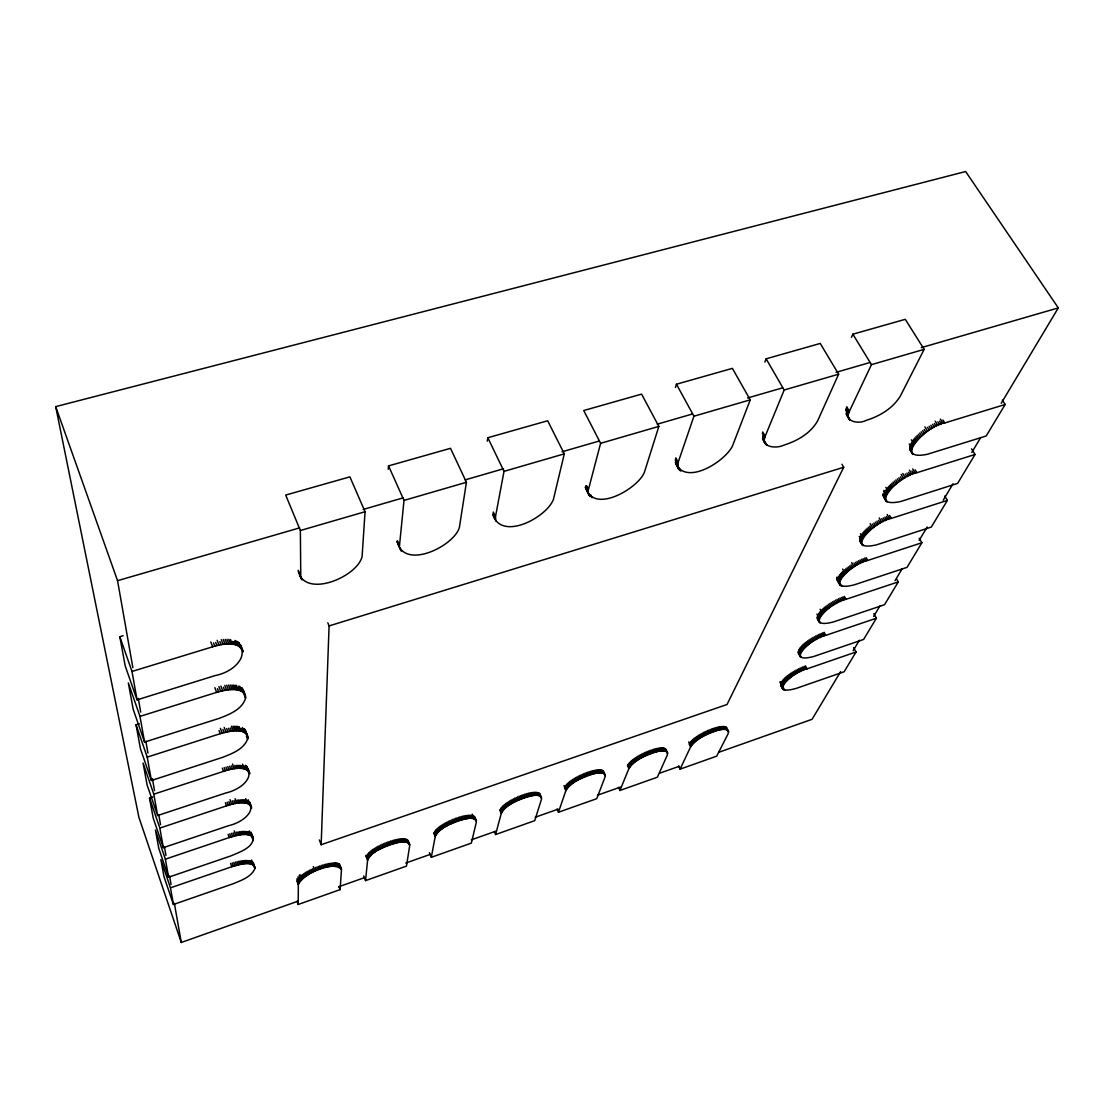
<?xml version="1.0" encoding="UTF-8"?>
<svg xmlns="http://www.w3.org/2000/svg" width="1114" height="1114" viewBox="0 0 1114 1114"><rect width="100%" height="100%" fill="white"/><g stroke="black" fill="none" stroke-linecap="round" stroke-linejoin="round"><path stroke-width="1.5" d="M495.758 520.934L495.479 516.701L504.015 471.361L487.821 437.732L547.67 420.758L564.297 453.858L553.407 499.434C546.849 517.216 501.801 541.613 492.82 514.724M298.218 904.471L298.343 884.613C303.231 873.696 332.626 859.924 341.469 869.477L340.132 889.613L298.218 904.471L297.034 901.296M300.78 578.096L300.362 530.515L285.699 495.062L349.88 476.862L365.058 511.716L362.106 556.457C357.845 575.701 310.36 596.826 299.513 574.977M838.633 374.193L817.718 420.674C810.727 433.332 797.095 441.047 783.643 445.21C776.75 448.719 760.319 447.675 765.165 436.326L784.172 389.997L838.633 374.193L820.238 343.446L766.112 358.805L764.858 362.05M975.042 454.47L916.906 472.712C903.468 472.614 864.492 509.321 900.794 501.481L957.622 483.392L975.042 454.47L971.533 448.845M245.581 698.172C244.161 685.082 225.125 690.026 216.617 692.365L139.988 716.399L144.555 742.105L218.887 718.46C229.108 714.589 242.128 709.618 245.581 698.172L244.356 694.941M247.795 738.415C246.124 726.244 228.175 731.606 220.21 733.708L147.229 757.116L151.393 780.496L222.285 757.464C231.949 753.705 244.3 749.165 247.795 738.415L246.626 735.31M163.326 847.67L159.845 828.078L226.504 805.868C261.637 793.669 255.524 819.291 228.245 825.808L163.326 847.67L153.231 818.177L149.513 797.972L152.743 796.914M841.947 464.26L843.702 467.267L727.038 704.48L321.152 844.718L329.09 625.915L327.808 622.796M168.59 877.219L165.373 859.186L155.431 830.055L158.856 848.673L168.59 877.219L230.863 855.914C239.204 852.196 257.613 846.556 251.903 834.261M399.411 546.445L404.006 500.409L388.535 465.889L450.502 448.315L466.432 482.278L459.372 527.465C453.969 546.278 404.076 570.605 397.406 541.877M254.939 868.474C252.586 859.214 238.201 865.286 231.809 866.734L170.47 887.83L173.436 904.484L233.286 883.722C241.209 880.366 251.402 877.038 254.939 868.474L253.769 865.258M1005.162 404.479L986.182 435.992L927.21 454.317C889.571 461.781 930.775 422.721 944.769 422.958L1005.162 404.479L1002.363 400.135M678.231 468.395L678.189 462.254L693.938 416.204L676.449 384.233L732.385 368.372L750.237 399.856L732.441 446.087C725.033 461.21 687.018 485.885 675.864 463.953M365.531 880.617L367.592 860.3C371.435 851.458 382.116 848.06 390.443 844.663C395.79 843.479 407.209 838.271 409.701 845.526L406.485 866.107L365.531 880.617L363.693 875.924M495.605 834.525L501.272 813.373C505.84 804.851 515.977 801.147 524.513 797.791C529.025 796.635 540.847 791.803 541.474 799.267L534.734 820.656L495.605 834.525L494.296 831.504M619.927 790.467L628.909 768.576C634.047 760.375 643.767 756.364 652.484 753.036C656.313 751.797 668.442 747.619 667.3 755.097L657.371 777.196L619.927 790.467L618.465 787.347M388.243 469.286L388.535 465.889M587.983 491.288L600.613 443.316L583.736 410.523L641.58 394.119L658.847 426.397L644.393 472.322C637.807 488.907 592.216 515.114 585.699 486.734M898.288 581.884L845.999 599.318C833.857 599.666 800.562 630.399 833.3 621.974L884.53 604.721L898.288 581.884L896.603 578.988M924.16 349.35L900.349 396.041C892.899 408.392 879.545 416.26 866.038 420.424C859.173 424.267 843.563 421.969 849.425 411.219L871.454 364.654L924.16 349.35L905.278 319.328L852.878 334.186L851.458 337.347M921.877 542.741L907.033 567.36L854.062 584.906C820.21 593.205 855.246 560.648 867.764 560.453L921.877 542.741L919.217 538.271M947.373 500.395L931.332 527.047L876.495 544.857C841.446 552.962 878.375 518.442 891.325 518.386L947.373 500.395L944.742 496.064M680.069 769.147L690.583 746.937C695.958 738.874 705.524 734.739 714.297 731.425C717.889 730.074 730.088 726.342 728.124 733.764L716.692 756.169L680.069 769.147L678.565 766.098M558.462 812.245L565.828 790.717C570.688 782.362 580.603 778.491 589.236 775.149C593.386 773.979 605.375 769.426 605.097 776.931L596.728 798.682L558.462 812.245L557.028 809.084M487.236 441.158L487.821 437.732M431.313 857.307L435.212 836.558C439.445 827.883 449.833 824.332 458.272 820.948C463.187 819.807 474.801 814.738 476.36 822.132L471.333 843.117L431.313 857.307L429.405 852.697M856.053 651.982L807.065 668.846C795.591 669.458 765.402 696.96 796.078 688.438L844.134 671.77L856.053 651.982L853.616 647.596M876.398 618.214L825.808 635.356C814.028 635.843 782.348 664.891 814.028 656.397L863.615 639.436L876.398 618.214L873.849 613.703M675.418 387.463L676.449 384.233M840.638 671.589L812.092 719.282L718.697 752.326M853.129 650.715L859.367 640.285M873.641 616.432L879.893 606.002M895.057 580.659L902.187 568.739M919.134 540.429L927.168 527.006M943.224 500.186L953.041 483.782M971.77 452.479L980.696 437.579M1001.208 403.296L1058.3 307.91L965.643 171.528L55.7 406.624L138.902 817.314L181.276 942.472L297.605 901.31M338.572 886.814L364.779 877.54M405.747 863.044L430.324 854.354M471.292 839.859L495.869 831.169M535.193 817.244L558.128 809.14M597.452 795.215L620.387 787.111M659.711 773.186L679.373 766.237M165.373 859.186L229.261 837.533C236.558 835.765 246.779 831.49 253.059 837.408M157.617 815.545L225.39 793.112C253.936 786.498 260.161 758.871 223.496 771.375L153.816 794.185L157.617 815.545L147.132 785.05L143.079 763.034L153.816 794.185M151.393 780.496L140.489 748.928L136.047 724.838L139.347 723.794M137.05 699.857L215.155 675.585C248.38 668.734 254.744 633.309 212.649 646.802L131.995 671.464L137.05 699.857L125.2 665.894L119.825 636.707L123.153 635.704M329.09 625.915L843.702 467.267M132.872 667.704L117.555 580.673L299.68 527.855M363.178 509.446L403.282 497.819M465.109 479.897L503.542 468.757M562.027 451.797L598.789 441.144M657.274 424.183L692.365 414.004M747.508 398.018L782.585 387.853M836.057 372.341L869.477 362.649M921.278 347.638L1058.3 307.91M300.362 530.515L365.058 511.716M404.006 500.409L466.432 482.278M504.015 471.361L564.297 453.858M600.613 443.316L658.847 426.397M693.938 416.204L750.237 399.856M942.931 420.006L944.769 422.958M940.369 419.073L943.112 423.487M939.589 421.162L941.414 424.114M937.863 421.844L939.687 424.796M935.217 421.134L937.946 425.562M934.381 423.431L936.206 426.384M932.627 424.323L934.451 427.275M930.886 425.269L932.71 428.222M929.173 426.258L930.984 429.21M927.475 427.303L929.299 430.255M924.912 426.913L927.628 431.341M924.202 429.517L926.026 432.469M922.657 430.658L924.467 433.611M921.153 431.842L922.963 434.794M919.732 433.026L921.529 435.978M918.382 434.223L920.178 437.175M917.114 435.435L918.911 438.387M915.945 436.632L917.741 439.584M852.878 334.186L871.454 364.654M914.859 437.83L916.655 440.782M913.884 439.013L915.68 441.966M913.02 440.169L914.803 443.121M911.363 439.835L914.051 444.249M911.614 442.411L913.396 445.349M911.071 443.428L912.853 446.366M910.542 444.486L912.324 447.424M909.247 444.04L911.92 448.441M909.846 446.477L911.628 449.415M909.692 447.396L911.461 450.321M909.651 448.26L911.419 451.184M909.734 449.053L913.034 454.47M909.943 449.778L912.477 453.955M915.165 469.843L916.906 472.712M912.714 468.938L915.304 473.241M911.948 470.971L913.675 473.84M909.442 470.205L912.032 474.508M908.634 472.378L910.361 475.246M906.963 473.158L908.69 476.026M905.292 474.007L907.005 476.876M902.772 473.478L905.348 477.781M901.129 474.411L903.705 478.728M900.377 476.834L902.089 479.702M898.789 477.864L900.516 480.733M897.257 478.909L898.984 481.777M895.781 479.995L897.494 482.863M894.361 481.081L896.074 483.949M893.024 482.195L894.723 485.063M846.765 406.763L849.425 411.219M891.743 483.323L893.456 486.177M846.278 407.947L848.924 412.403M845.902 409.075L848.548 413.531M890.546 484.437L892.258 487.305M845.665 410.161L848.311 414.603M846.445 412.667L848.2 415.633M889.445 485.551L891.144 488.419M846.459 413.628L848.227 416.594M848.534 417.36L850.288 420.312M846.027 413.879L849.62 419.727M847.322 416.107L849.077 419.059M888.429 486.665L890.128 489.519M887.524 487.751L889.223 490.62M885.867 487.389L888.401 491.678M886.006 489.868L887.705 492.722M885.407 490.884L887.106 493.739M884.07 490.383L886.605 494.658M883.583 491.358L886.117 495.633M884.07 493.711L885.755 496.566M883.82 494.588L885.505 497.443M882.845 494.003L885.365 498.278M882.831 494.783L887.023 501.982M882.942 495.507L886.466 501.537M884.001 497.582L886.02 501.008M889.599 515.448L891.325 518.386M887.19 514.487L889.794 518.901M886.493 516.548L888.22 519.486M884.906 517.188L886.633 520.141M883.305 517.899L885.031 520.837M881.703 518.651L883.43 521.603M879.238 517.982L881.828 522.41M878.514 520.322L880.241 523.26M876.941 521.213L878.668 524.151M875.409 522.146L877.122 525.084M873.905 523.107L875.618 526.059M872.443 524.095L874.156 527.047M870.173 523.65L872.749 528.064M869.686 526.142L871.399 529.094M868.405 527.187L870.118 530.125M867.193 528.231L868.906 531.169M866.065 529.275L867.778 532.214M766.112 358.805L784.172 389.997M865.035 530.32L866.734 533.258M864.074 531.35L865.773 534.288M863.225 532.353L864.924 535.291M862.459 533.341L864.158 536.28M861.804 534.316L863.503 537.24M860.412 533.773L862.946 538.173M860.802 536.099L862.487 539.023M860.356 536.99L862.041 539.914M859.186 536.377L861.721 540.777M859.813 538.647L861.498 541.585M859.716 539.413L861.401 542.337M859.716 540.123L863.113 545.665M859.841 540.763L862.556 545.261M860.078 541.362L862.097 544.802M866.121 557.599L867.764 560.453M864.645 558.1L866.288 560.955M863.127 558.671L864.77 561.526M861.609 559.298L863.253 562.152M860.064 559.966L861.707 562.835M858.532 560.704L860.161 563.559M856.986 561.47L858.629 564.338M855.468 562.292L857.098 565.146M853.965 563.141L855.594 566.009M851.681 562.598L854.118 566.887M851.054 564.937L852.683 567.806M849.662 565.884L851.291 568.739M848.325 566.831L849.94 569.7M847.03 567.806L848.659 570.66M845.818 568.781L847.448 571.635M844.677 569.755L846.292 572.624M842.657 569.059L845.22 573.599M842.518 571.538L844.231 574.573M762.714 431.981L765.165 436.326M841.627 572.499L843.326 575.52M762.296 433.151L764.747 437.496M840.819 573.445L842.518 576.467M762.825 435.727L764.455 438.624M762.672 436.799L764.301 439.696M840.109 574.364L841.808 577.386M762.658 437.816L764.288 440.712M765.234 442.286L766.933 445.294M764.469 441.701L766.181 444.723M762.686 438.624L764.399 441.659M763.842 441.047L765.541 444.082M762.463 438.805L765.026 443.344M839.496 575.256L841.195 578.277M838.981 576.119L840.694 579.141M838.564 576.899L840.262 579.921M838.16 577.734L839.859 580.742M837.018 577.01L839.552 581.536M836.823 577.748L839.371 582.274M840.012 583.235L841.697 586.229M837.589 579.948L839.288 582.956M836.781 579.085L840.499 585.602M837.157 580.213L840.04 585.198M844.342 596.38L845.999 599.318M842.908 596.881L844.565 599.819M841.46 597.424L843.103 600.376M839.984 598.037L841.641 600.989M838.508 598.691L840.151 601.644M837.018 599.388L838.675 602.34M835.542 600.126L837.199 603.078M834.08 600.906L835.723 603.858M832.645 601.727L834.289 604.679M831.225 602.563L832.868 605.515M829.846 603.44L831.49 606.392M828.524 604.317L830.153 607.269M827.242 605.222L828.872 608.174M826.017 606.141L827.646 609.093M824.847 607.06L826.491 610.012M823.761 607.979L825.39 610.932M822.745 608.898L824.374 611.851M821.812 609.818L823.441 612.756M820.141 609.233L822.578 613.647M820.196 611.586L821.826 614.524M819.528 612.449L821.157 615.388M818.957 613.271L820.572 616.209M818.484 614.079L820.099 617.017M818.094 614.803L819.709 617.741M816.91 614.093L819.333 618.507M817.453 616.293L819.069 619.217M817.286 616.975L818.901 619.899M817.23 617.602L820.085 622.921M817.272 618.2L819.626 622.559M817.411 618.73L819.277 622.141M824.137 632.306L825.808 635.356M822.759 632.794L824.43 635.843M821.352 633.337L823.023 636.386M819.932 633.922L821.603 636.971M818.511 634.548L820.183 637.612M817.077 635.231L818.748 638.28M815.657 635.941L817.328 638.99M814.25 636.693L815.921 639.742M812.858 637.459L814.529 640.522M811.507 638.266L813.178 641.316M810.184 639.088L811.855 642.151M808.903 639.937L810.574 642.987M807.678 640.787L809.349 643.85M806.508 641.664L808.165 644.714M805.408 642.527L807.065 645.577M804.364 643.391L806.021 646.44M803.389 644.254L805.046 647.304M802.498 645.117L804.155 648.167M801.69 645.953L803.347 649.002M800.98 646.774L802.623 649.824M800.339 647.582L801.996 650.618M799.81 648.348L801.453 651.398M799.365 649.1L801.008 652.136M799.003 649.768L800.646 652.818M798.654 650.479L800.298 653.514M798.418 651.147L800.061 654.183M798.278 651.787L801.147 657.552M798.237 652.372L800.701 657.232M805.464 665.866L807.065 668.846M798.292 652.901L800.339 656.856M804.127 666.353L805.728 669.319M802.762 666.882L804.364 669.848M801.398 667.453L802.999 670.419M800.019 668.066L801.62 671.032M798.641 668.706L800.228 671.686M797.262 669.389L798.863 672.369M795.911 670.113L797.513 673.079M794.574 670.851L796.176 673.831M793.279 671.617L794.867 674.597M791.998 672.41L793.6 675.376M675.808 457.798L678.189 462.254M790.773 673.218L792.374 676.184M675.474 458.968L677.855 463.41M675.279 460.082L677.646 464.524M789.603 674.026L791.191 676.992M679.345 468.145L680.919 471.083M676.003 462.63L677.591 465.582M678.482 467.588L680.055 470.54M675.293 462.143L677.66 466.585M677.744 466.947L679.317 469.899M676.295 464.566L678.705 469.189M788.475 674.847L790.063 677.813M787.417 675.669L789.004 678.635M786.428 676.49L788.002 679.456M785.495 677.298L787.083 680.278M784.646 678.106L786.233 681.072M783.88 678.899L785.467 681.865M783.198 679.665L784.771 682.631M782.599 680.417L784.186 683.383M782.098 681.141L783.671 684.107M781.694 681.838L783.253 684.804M781.346 682.464L782.919 685.43M780.246 681.643L782.599 686.085M783.128 687.254L784.688 690.193M780.023 682.269L782.376 686.697M780.677 684.33L783.518 689.789M780.663 684.873L783.072 689.496M780.733 685.361L782.724 689.148M726.537 727.47L728.64 731.578M726.147 727.164L728.653 732.065M725.674 726.899L727.15 729.823M725.103 726.704L726.593 729.614M724.448 726.551L725.938 729.475M723.71 726.453L725.2 729.378M722.902 726.425L724.379 729.336M722.011 726.439L723.487 729.364M721.05 726.509L722.526 729.433M720.02 726.634L721.51 729.559M718.934 726.815L720.424 729.74M717.792 727.038L719.282 729.976M716.608 727.331L718.098 730.269M715.369 727.665L716.859 730.603M714.116 728.055L715.592 730.993M712.807 728.486L714.297 731.425M711.595 728.918L713.071 731.856M710.272 729.391L711.749 732.33M586.799 485.996L588.331 489.032M590.573 494.7L592.091 497.721M585.797 485.62L588.095 490.188M708.936 729.921L710.412 732.859M585.727 487.779L588.025 492.332M588.763 493.544L590.281 496.566M588.039 492.848L589.557 495.869M585.156 487.264L588.972 495.089M707.599 730.478L709.075 733.416M706.248 731.076L707.724 734.015M704.911 731.703L706.387 734.655M703.588 732.371L705.065 735.31M702.28 733.054L703.756 736.006M700.998 733.778L702.474 736.716M699.745 734.502L701.221 737.44M698.534 735.254L700.01 738.192M697.378 736.006L698.854 738.958M696.264 736.786L697.74 739.724M695.22 737.552L696.682 740.49M694.231 738.317L695.693 741.256M693.312 739.083L694.774 742.021M692.462 739.849L693.925 742.787M691.697 740.587L693.159 743.525M691 741.325L692.462 744.263M690.402 742.035L691.864 744.96M689.886 742.718L691.334 745.656M688.731 741.91L690.917 746.31M689.12 744.013L690.583 746.937M665.782 749.179L667.634 752.967M665.434 748.845L667.704 753.44M664.988 748.538L666.437 751.504M664.459 748.302L665.907 751.268M663.833 748.121L665.295 751.087M663.136 747.981L664.585 750.947M662.343 747.898L663.805 750.864M661.479 747.87L662.927 750.85M660.546 747.898L661.995 750.878M659.53 747.981L660.992 750.961M658.471 748.121L659.92 751.101M657.33 748.316L658.792 751.296M656.16 748.566L657.608 751.546M654.921 748.859L656.383 751.839M653.653 749.207L655.116 752.201M652.358 749.611L653.807 752.591M651.036 750.056L652.484 753.036M649.782 750.488L651.23 753.482M648.432 750.975L649.88 753.969M647.067 751.504L648.515 754.498M645.702 752.075L647.15 755.069M644.338 752.688L645.786 755.682M642.987 753.329L644.435 756.322M641.65 753.997L643.098 756.991M640.341 754.693L641.775 757.687M639.046 755.403L640.494 758.397M637.807 756.141L639.241 759.135M636.595 756.893L638.043 759.887M635.44 757.659L636.888 760.639M634.339 758.425L635.788 761.419M633.309 759.191L634.743 762.185M632.334 759.957L633.769 762.951M631.443 760.723L632.863 763.717M630.621 761.475L632.042 764.469M629.87 762.227L631.304 765.207M629.215 762.951L630.635 765.931M628.644 763.647L630.064 766.641M628.171 764.329L629.591 767.309M627.781 764.984L629.201 767.964M627.488 765.596L628.909 768.576M493.265 512.036L495.479 516.701M493.126 513.178L495.326 517.843M493.126 514.264L495.326 518.929M603.328 771.027L605.362 775.302M602.925 770.693L605.375 775.804M602.423 770.415L603.844 773.436M601.839 770.192L603.259 773.213M601.17 770.011L602.59 773.032M600.418 769.899L601.825 772.921M599.569 769.83L600.989 772.851M598.664 769.816L600.07 772.838M597.675 769.858L599.081 772.893M596.617 769.955L598.023 772.991M595.489 770.108L596.909 773.144M594.319 770.317L595.739 773.353M593.094 770.582L594.514 773.617M591.826 770.888L593.247 773.924M590.517 771.25L591.938 774.286M589.181 771.654L590.601 774.703M587.83 772.113L589.236 775.149M586.549 772.559L587.955 775.609M585.17 773.06L586.577 776.096M583.778 773.603L585.198 776.639M582.399 774.174L583.806 777.224M581.007 774.801L582.413 777.837M579.642 775.441L581.048 778.491M578.291 776.11L579.698 779.159M576.968 776.82L578.375 779.856M575.673 777.544L577.08 780.58M574.434 778.282L575.841 781.318M573.237 779.034L574.629 782.07M572.081 779.8L573.487 782.836M570.995 780.566L572.401 783.602M569.978 781.332L571.371 784.381M569.017 782.098L570.424 785.147M568.14 782.864L569.546 785.899M567.346 783.615L568.739 786.651M566.636 784.353L568.029 787.389M566.009 785.064L567.402 788.113M565.48 785.76L566.859 788.796M565.035 786.442L566.427 789.478M563.99 785.565L566.079 790.118M564.436 787.695L565.828 790.717M539.775 793.739L541.641 798.167M539.427 793.377L540.805 796.44M538.967 793.071L540.346 796.134M538.424 792.806L539.803 795.869M537.784 792.583L539.162 795.661M537.045 792.43L538.424 795.493M536.238 792.319L537.616 795.396M535.347 792.263L536.725 795.34M534.372 792.277L535.75 795.354M533.327 792.333L534.706 795.41M532.227 792.444L533.606 795.521M531.058 792.611L532.436 795.688M529.832 792.834L531.211 795.911M528.565 793.098L529.944 796.19M527.256 793.433L528.635 796.524M525.905 793.795L527.284 796.886M524.541 794.226L525.905 797.318M523.148 794.686L524.513 797.791M521.839 795.145L523.204 798.237M520.419 795.661L521.798 798.752M519.013 796.204L520.391 799.309M517.606 796.802L518.971 799.894M516.2 797.415L517.564 800.52M514.807 798.07L516.186 801.175M513.457 798.752L514.821 801.857M512.12 799.462L513.484 802.567M397.447 540.75L399.453 545.317M400.01 548.018L401.416 551.193M396.835 541.432L400.734 550.386M510.825 800.186L512.189 803.291M509.585 800.924L510.95 804.029M508.388 801.69L509.752 804.781M507.246 802.456L508.611 805.547M506.174 803.222L507.524 806.313M505.171 803.988L506.522 807.079M504.238 804.754L505.589 807.845M503.375 805.506L504.739 808.611M502.609 806.258L503.96 809.349M501.927 806.996L503.277 810.087M501.342 807.706L502.693 810.797M500.84 808.388L502.191 811.479M500.437 809.056L501.787 812.148M500.13 809.697L501.481 812.774M499.921 810.296L501.272 813.373M474.759 817.008L476.319 820.558M474.439 816.604L476.43 821.046M474.035 816.256L475.372 819.375M473.52 815.949L474.856 819.082M472.239 814.139L474.244 818.832M472.211 815.504L473.547 818.637M471.431 815.364L472.768 818.484M470.554 815.267L471.89 818.4M469.607 815.239L470.944 818.372M468.576 815.253L469.913 818.386M467.49 815.323L468.827 818.456M466.32 815.448L467.657 818.595M465.109 815.629L466.446 818.776M463.828 815.866L465.179 819.013M462.519 816.158L463.856 819.305M461.168 816.492L462.505 819.639M459.776 816.882L461.112 820.029M458.369 817.314L459.706 820.475M456.935 817.801L458.272 820.948M455.598 818.261L456.935 821.422M454.15 818.79L455.487 821.937M452.716 819.347L454.052 822.508M451.281 819.946L452.604 823.107M449.861 820.572L451.184 823.733M448.455 821.241L449.778 824.402M447.076 821.923L448.413 825.084M445.739 822.647L447.076 825.794M444.444 823.371L445.767 826.532M443.205 824.123L444.528 827.27M442.007 824.875L443.33 828.036M440.879 825.641L442.202 828.802M439.821 826.407L441.13 829.568M438.832 827.173L440.141 830.334M437.913 827.939L439.236 831.1M437.092 828.691L438.401 831.852M436.354 829.443L437.663 832.59M435.699 830.167L437.008 833.314M435.142 830.877L436.451 834.024M434.683 831.559L435.992 834.706M434.321 832.214L435.63 835.347M434.07 832.826L435.379 835.973M433.903 833.425L435.212 836.558M298.19 570.229L300.112 574.921M300.71 576.787L301.978 579.907M298.274 571.357L301.309 579.043M407.933 840.388L409.673 844.454M407.557 840.012L409.743 844.969M407.083 839.678L408.392 842.852M406.513 839.385L407.808 842.56M405.844 839.148L407.153 842.337M405.092 838.967L406.387 842.156M404.243 838.842L405.538 842.031M403.31 838.772L404.619 841.947M402.307 838.745L403.602 841.933M401.221 838.786L402.516 841.975M400.065 838.87L401.36 842.059M398.854 839.009L400.149 842.212M397.587 839.218L398.882 842.407M396.264 839.469L397.559 842.657M394.899 839.761L396.194 842.964M393.493 840.123L394.788 843.326M392.058 840.513L393.353 843.73M390.61 840.973L391.905 844.175M389.148 841.46L390.443 844.663M387.769 841.933L389.065 845.15M386.307 842.476L387.588 845.679M384.831 843.047L386.126 846.25M383.369 843.646L384.664 846.863M381.935 844.287L383.216 847.503M380.515 844.955L381.796 848.172M379.122 845.651L380.417 848.868M377.771 846.375L379.066 849.592M376.476 847.113L377.757 850.316M375.237 847.851L376.518 851.068M374.053 848.617L375.321 851.834M372.925 849.383L374.207 852.6M371.881 850.149L373.162 853.366M370.906 850.915L372.187 854.132M370.015 851.681L371.296 854.898M369.221 852.433L370.489 855.636M368.511 853.171L369.778 856.374M367.899 853.895L369.166 857.098M367.383 854.591L368.65 857.794M366.966 855.26L368.233 858.462M366.645 855.914L367.912 859.117M366.436 856.527L367.704 859.73M365.684 855.51L367.592 860.3M339.519 864.339L341.455 868.934M340.216 866.246L341.469 869.477M339.088 863.977L340.341 867.207M338.545 863.656L339.798 866.887M337.918 863.378L339.171 866.622M337.18 863.169L338.433 866.4M336.358 863.002L337.612 866.232M335.453 862.89L336.707 866.121M334.465 862.821L335.718 866.065M333.462 863.016L334.646 866.065M332.32 863.072L333.49 866.121M331.109 863.169L332.278 866.232M338.921 886.466L340.132 889.613M329.828 863.336L331.011 866.4M328.505 863.545L329.688 866.608M319.328 839.97L321.152 844.718M327.126 863.81L328.31 866.887M325.706 864.13L326.889 867.207M240.875 645.257L242.977 650.966M240.485 645.145L241.71 648.348M241.891 648.766L243.117 651.941M239.162 642.792L241 647.596M324.258 864.506L325.441 867.569M238.299 642.096L240.151 646.9M237.31 641.483L239.148 646.287M322.795 864.924L323.965 867.987M236.196 640.926L238.034 645.744M321.292 865.383L322.475 868.447M234.943 640.453L236.781 645.271M234.191 641.678L235.416 644.881M319.788 865.884L320.971 868.962M232.715 641.358L233.94 644.574M318.381 866.372L319.565 869.449M230.514 639.533L232.353 644.352M316.877 866.915L318.061 869.992M228.83 639.38L230.668 644.212M315.387 867.5L316.557 870.577M227.047 639.325L228.885 644.171M313.312 866.581L315.067 871.204M312.435 868.767L313.605 871.844M225.195 639.366L227.033 644.198M243.548 690.652L245.428 695.512M242.392 688.299L245.553 696.389M244.37 694.022L245.595 697.239M311.001 869.449L312.171 872.527M241.71 687.63L243.548 692.49M223.273 639.478L225.112 644.324M241.515 688.633L242.741 691.878M239.956 686.475L241.808 691.334M309.595 870.145L310.764 873.237M221.282 639.673L223.12 644.533M238.897 686.001L240.735 690.875M308.244 870.87L309.413 873.947M238.326 687.227L239.552 690.471M306.935 871.608L308.105 874.699M219.862 641.58L221.087 644.825M236.405 685.263L238.257 690.151M235.096 685.249L236.85 689.9M305.696 872.359L306.865 875.451M217.174 640.341L219.012 645.201M233.578 685.082L235.346 689.733M304.512 873.125L305.682 876.203M303.412 873.891L304.568 876.969M231.99 684.985L233.745 689.65M215.684 642.416L216.896 645.66M302.367 874.657L303.537 877.748M230.292 684.971L232.06 689.636M301.421 875.423L302.576 878.5M213.554 642.945L214.779 646.19M299.986 874.643L301.713 879.266M228.537 685.04L230.292 689.705M245.275 729.851L247.656 735.992M246.598 733.68L247.768 736.8M244.76 729.183L246.514 733.875M246.64 734.46L247.809 737.565M244.105 728.584L245.874 733.277M299.206 875.395L300.947 880.004M243.924 729.614L245.108 732.734M246.473 736.187L247.642 739.292M210.811 641.942L212.649 646.802M299.109 877.665L300.265 880.742M226.713 685.18L228.467 689.858M242.448 727.567L244.217 732.26M297.953 876.843L299.68 881.453M242.017 728.723L243.2 731.856M298.051 879.071L299.206 882.149M224.819 685.402L226.574 690.081M240.889 728.375L242.072 731.522M297.675 879.74L298.831 882.803M296.825 878.835L298.552 883.444M297.173 880.784L298.399 884.043M239.064 726.537L240.833 731.244M297.118 881.355L298.343 884.613M223.468 687.268L224.638 690.388M237.728 726.342L239.496 731.049M236.293 726.217L238.062 730.923M220.906 686.085L222.661 690.777M234.762 726.161L236.53 730.881M218.915 686.544L220.656 691.237M233.16 726.175L234.929 730.909M247.907 768.451L249.689 772.949M246.835 766.265L249.801 773.687M217.481 688.633L218.636 691.766M231.489 726.272L233.244 731.007M246.222 765.722L247.99 770.498M245.484 765.248L247.252 770.025M245.219 766.418L246.403 769.607M230.333 728.027L231.503 731.174M244.258 766.056L245.442 769.245M214.863 687.672L216.617 692.365M242.587 764.176L244.37 768.966M228.537 728.264L229.707 731.425M242.003 765.541L243.186 768.744M240.721 765.388L241.905 768.59M226.685 728.584L227.855 731.745M239.343 765.304L240.54 768.493M224.22 727.386L225.975 732.135M237.895 765.276L239.078 768.479M236.363 765.332L237.547 768.535M222.897 729.419L224.067 732.594M249.787 802.372L251.555 806.828M249.313 801.829L251.694 808.151M248.13 799.727L249.94 804.6M248.032 800.924L249.23 804.169M234.762 765.457L235.945 768.66M220.391 728.361L222.146 733.109M247.211 800.548L248.422 803.807M245.693 798.613L247.489 803.5M232.506 764.037L234.274 768.855M245.261 799.991L246.459 803.25M219.04 730.533L220.21 733.708M244.133 799.81L245.331 803.069M231.378 765.903L232.561 769.106M242.908 799.685L244.119 802.957M229.609 766.223L230.793 769.44M241.668 799.81L242.796 802.902M240.276 799.81L241.404 802.916M227.813 766.613L228.997 769.83M250.998 832.158L253.393 839.204M238.8 799.894L239.942 802.985M251.123 833.244L252.279 836.391M252.224 836.725L253.365 839.859M250.566 832.812L251.722 835.96M252.084 837.422L253.226 840.555M226.003 767.073L227.172 770.289M249.313 830.863L251.054 835.584M237.268 800.033L238.41 803.138M249.118 832.102L250.26 835.249M248.227 831.838L249.383 834.985M224.165 767.588L225.348 770.804M247.238 831.629L248.394 834.776M235.11 798.682L236.822 803.333M246.152 831.476L247.308 834.637M222.313 768.159L223.496 771.375M234.037 800.506L235.179 803.612M244.983 831.378L246.138 834.539M243.729 831.35L244.885 834.525M232.353 800.841L233.48 803.946M242.392 831.392L243.548 834.553M253.157 862.501L254.939 867.305M230.069 799.671L231.768 804.336M252.725 862.055L254.967 867.862M240.986 831.49L242.142 834.651M251.597 860.05L253.365 864.896M251.541 861.317L252.725 864.548M250.789 861.038L251.973 864.269M228.885 801.676L230.027 804.795M239.524 831.643L240.68 834.804M249.94 860.802L251.123 864.032M248.993 860.621L250.177 863.865M227.131 802.177L228.259 805.297M237.992 831.852L239.148 835.027M247.962 860.495L249.146 863.74M236.419 832.13L237.574 835.305M246.835 860.44L248.018 863.684M225.362 802.748L226.504 805.868M245.637 860.44L246.807 863.684M234.232 830.877L235.959 835.639M244.356 860.481L245.526 863.74M233.16 832.854L234.316 836.043M243.005 860.593L244.175 863.851M241.585 860.774L242.768 864.018M231.489 833.3L232.645 836.489M240.123 860.997L241.306 864.241M229.804 833.801L230.946 836.99M238.619 861.275L239.788 864.534M228.105 834.358L229.261 837.533M237.059 861.609L238.243 864.868M235.486 861.999L236.655 865.258M233.87 862.445L235.054 865.703M232.255 862.932L233.425 866.191M230.64 863.475L231.809 866.734M55.7 406.624L117.555 580.673M119.825 636.707L131.995 671.464M139.988 716.399L128.333 682.924L133.207 709.367L144.555 742.105M136.047 724.838L147.229 757.116M149.513 797.972L159.845 828.078M170.47 887.83L160.876 859.632L164.037 876.829L173.436 904.484M138.289 698.422L140.698 712.083M145.809 741.089L147.911 753.036M152.409 778.63L154.526 790.578M158.731 814.473L160.527 824.708M164.44 846.905L165.944 855.427M169.551 875.91L171.055 884.446M174.355 903.217L181.276 942.472"/></g></svg>
